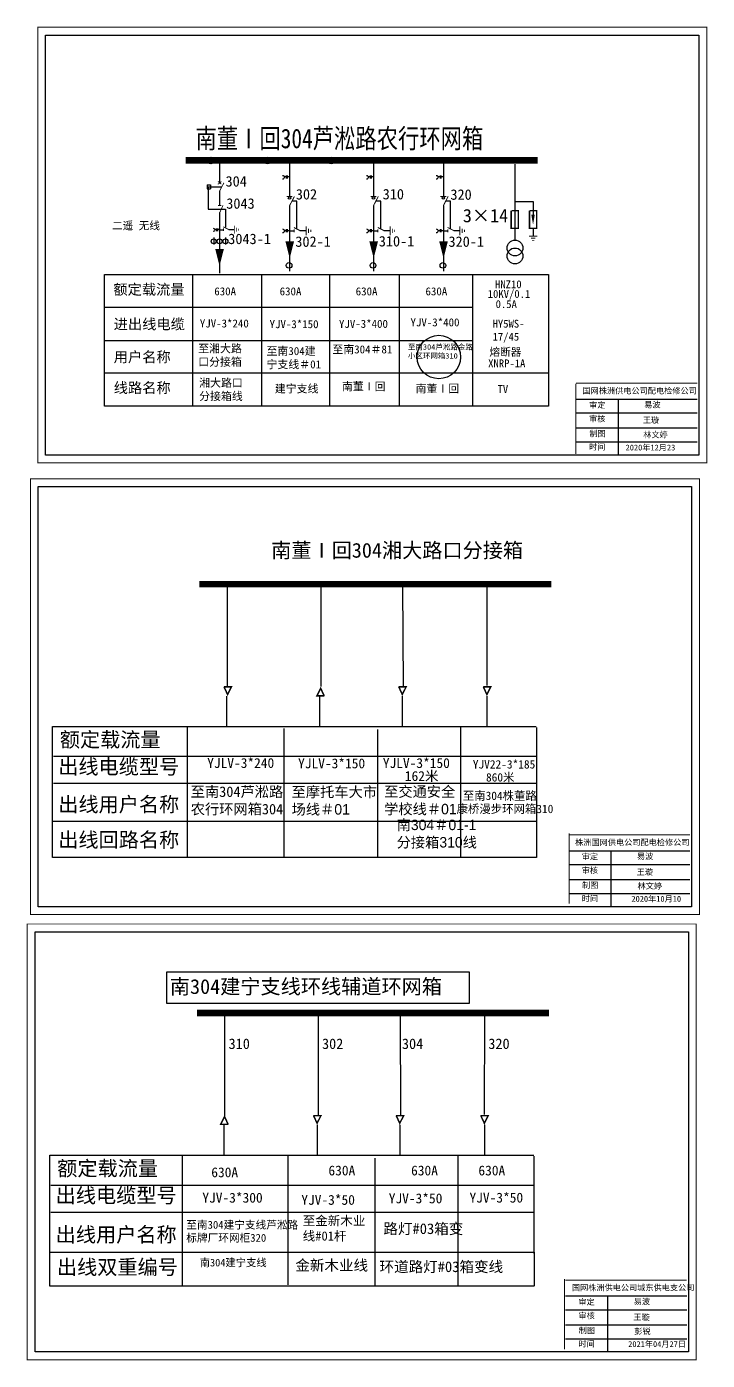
# Model space of a CAD drawing. Extents: x -51 to 587, y -242 to 10.
# Drawn here: x -51 to 76.6, y -239.7 to 10.3 of the extents above; entities that cross this region are included whole.
import ezdxf

# ---------------------------------------------------------------- set-up
doc = ezdxf.new("R2010")
doc.units = 0
doc.header["$LTSCALE"] = 0.774411
doc.linetypes.add('CENTER', pattern=[50.8, 31.75, -6.35, 6.35, -6.35])
doc.layers.get('0').update_dxf_attribs({"linetype": 'CONTINUOUS'})
doc.layers.add('1', color=7, linetype='CONTINUOUS')
doc.layers.add('MiniCADLayer', color=7, linetype='CONTINUOUS', lineweight=20)
doc.styles.add('宋体_txtstyle_0.00_0_0', font='')
doc.styles.add('宋体_txtstyle_1.50_0_0', font='', dxfattribs={"height": 1.5})
doc.styles.add('宋体_txtstyle_1.57_0_0', font='', dxfattribs={"height": 1.5664})
doc.styles.add('宋体_txtstyle_1.85_0_0', font='', dxfattribs={"height": 1.847939})
doc.styles.add('宋体_txtstyle_1.96_0_0', font='', dxfattribs={"height": 1.958})
doc.styles.add('宋体_txtstyle_2.00_0_0', font='', dxfattribs={"height": 2})
doc.styles.add('宋体_txtstyle_2.50_0_0', font='', dxfattribs={"height": 2.5})
doc.styles.add('宋体_txtstyle_2.77_0_0', font='', dxfattribs={"height": 2.771909})
doc.styles.add('宋体_txtstyle_3.67_0_0', font='', dxfattribs={"height": 3.665376})
doc.styles.add('宋体_txtstyle_4.55_0_0', font='', dxfattribs={"height": 4.552293})
doc.styles.add('宋体_txtstyle_4.75_0_0', font='', dxfattribs={"height": 4.748385})
doc.styles.add('宋体_txtstyle_4.77_0_0', font='', dxfattribs={"height": 4.766944})
doc.styles.add('宋体_txtstyle_4.83_0_0', font='', dxfattribs={"height": 4.828988})
doc.styles.add('宋体_txtstyle_6.89_0_0', font='', dxfattribs={"height": 6.89468})
doc.styles.add('宋体_txtstyle_7.31_0_0', font='', dxfattribs={"height": 7.306016})
doc.styles.get('宋体_txtstyle_0.00_0_0').set_extended_font_data('宋体')
doc.styles.get('宋体_txtstyle_1.50_0_0').set_extended_font_data('宋体')
doc.styles.get('宋体_txtstyle_1.57_0_0').set_extended_font_data('宋体')
doc.styles.get('宋体_txtstyle_1.85_0_0').set_extended_font_data('宋体')
doc.styles.get('宋体_txtstyle_1.96_0_0').set_extended_font_data('宋体')
doc.styles.get('宋体_txtstyle_2.00_0_0').set_extended_font_data('宋体')
doc.styles.get('宋体_txtstyle_2.50_0_0').set_extended_font_data('宋体')
doc.styles.get('宋体_txtstyle_2.77_0_0').set_extended_font_data('宋体')
doc.styles.get('宋体_txtstyle_3.67_0_0').set_extended_font_data('宋体')
doc.styles.get('宋体_txtstyle_4.55_0_0').set_extended_font_data('宋体')
doc.styles.get('宋体_txtstyle_4.75_0_0').set_extended_font_data('宋体')
doc.styles.get('宋体_txtstyle_4.77_0_0').set_extended_font_data('宋体')
doc.styles.get('宋体_txtstyle_4.83_0_0').set_extended_font_data('宋体')
doc.styles.get('宋体_txtstyle_6.89_0_0').set_extended_font_data('宋体')
doc.styles.get('宋体_txtstyle_7.31_0_0').set_extended_font_data('宋体')

# ---------------------------------------------------------------- blocks, each defined once
blk = doc.blocks.new('JD')
for points in [[(-2, 0.2), (-2, -0.2), (2, 0.2), (2, -0.2)], [(1, -1.2), (1, -0.8), (-1, -1.2), (-1, -0.8)], [(-0.5, -1.8), (-0.5, -2.2), (0.5, -1.8), (0.5, -2.2)]]:
    blk.add_trace(points)

msp = doc.modelspace()

# ---------------------------------------------------------------- linework, layer by layer
at = {"linetype": 'Continuous'}
for p, q in [((-19.93, -36.16), (-19.93, -60.85)), ((-6.96, -36.16), (-6.96, -60.85)), ((5.78, -36.16), (5.78, -60.85)), ((18.82, -36.16), (18.82, -60.85)), ((32.6, -36.2), (32.6, -60.72)), ((-36.4, -42.3), (32.6, -42.3)), ((-36.4, -48.56), (32.6, -48.56)), ((-36.4, -54.59), (46.79, -54.59)), ((44.16, -219.47), (44.16, -225.8))]:
    msp.add_line(p, q, dxfattribs=at)
at = {"color": 0, "linetype": 'Continuous'}
for p, q in [((51.99, -59.52, 0.01), (74.74, -59.52, 0.01)), ((59.89, -59.52, 0.01), (59.89, -69.85, 0.01)), ((51.99, -62.11, 0.01), (74.74, -62.11, 0.01)), ((51.99, -64.93, 0.01), (74.74, -64.93, 0.01)), ((51.99, -67.53, 0.01), (74.74, -67.53, 0.01)), ((50.62, -144.18, 0.01), (73.37, -144.18, 0.01)), ((58.51, -144.18, 0.01), (58.51, -154.51, 0.01)), ((50.62, -146.77, 0.01), (73.37, -146.77, 0.01)), ((50.62, -149.6, 0.01), (73.37, -149.6, 0.01)), ((50.62, -152.19, 0.01), (73.37, -152.19, 0.01)), ((50.01, -227.65, 0.01), (72.76, -227.65, 0.01)), ((57.9, -227.65, 0.01), (57.9, -237.99, 0.01)), ((50.01, -230.24, 0.01), (72.76, -230.24, 0.01)), ((50.01, -233.07, 0.01), (72.76, -233.07, 0.01)), ((50.01, -235.66, 0.01), (72.76, -235.66, 0.01))]:
    msp.add_line(p, q, dxfattribs=at)
for p, q in [((-13.43, -94.37), (-13.44, -113.51)), ((4.14, -94.48), (4.14, -113.42)), ((19.48, -94.48), (19.56, -113.32)), ((35.29, -94.48), (35.25, -113.23)), ((-46.2, -145.43), (-46.2, -120.88)), ((-46.2, -120.88), (44.55, -120.88)), ((-20.95, -120.88), (-20.95, -145.41)), ((-2.8, -121.3), (-2.8, -145.41)), ((14.74, -121.46), (14.74, -145.44)), ((30.33, -121.09), (30.33, -145.44)), ((44.59, -121.09), (44.59, -145.43)), ((-46.02, -126.47), (44.55, -126.47)), ((-46.02, -131.55), (44.55, -131.55)), ((44.55, -138.7), (-46.2, -138.7)), ((44.59, -145.43), (-46.2, -145.43)), ((-13.91, -174.75), (-13.91, -193.89)), ((3.66, -174.87), (3.66, -193.8)), ((19, -174.87), (19.08, -193.71)), ((34.82, -174.87), (34.78, -193.61)), ((-46.67, -201.26), (44.07, -201.26)), ((-46.67, -219.48), (-46.67, -201.26)), ((-21.87, -201.26), (-21.87, -225.8)), ((-2.03, -201.43), (-2.03, -225.55)), ((14.27, -201.84), (14.27, -225.79)), ((29.85, -201.47), (29.85, -225.81)), ((44.11, -201.47), (44.11, -219.69)), ((-46.5, -206.85), (44.07, -206.85)), ((-46.5, -211.93), (44.07, -211.93)), ((-46.67, -225.81), (-46.67, -219.47)), ((44.07, -219.48), (-46.67, -219.48)), ((44.07, -225.81), (-46.67, -225.81))]:
    msp.add_line(p, q)
at = {"linetype": 'CENTER'}
for p, q in [((-13.54, -115.24), (-13.54, -120.81)), ((3.91, -115.2), (3.91, -120.77)), ((19.42, -115.2), (19.42, -120.77)), ((35.28, -115.2), (35.28, -120.77)), ((-14.02, -195.62), (-14.02, -201.19)), ((3.44, -195.58), (3.44, -201.15)), ((18.94, -195.58), (18.94, -201.15)), ((34.81, -195.58), (34.81, -201.15))]:
    msp.add_line(p, q, dxfattribs=at)
at = {"color": 0, "linetype": 'Continuous', "const_width": 0.182, "elevation": 0.01}
for points in [[(-48.95, 10.21), (76.53, 10.21), (76.53, -71.49), (-48.95, -71.49)], [(-50.32, -74.45), (75.16, -74.45), (75.16, -156.16), (-50.32, -156.16)], [(-50.93, -157.92), (74.55, -157.92), (74.55, -239.63), (-50.93, -239.63)]]:
    msp.add_lwpolyline(points, close=True, dxfattribs=at)
at = {"color": 0, "linetype": 'Continuous', "elevation": 0.01}
for points in [[(-47.47, 8.73), (75.06, 8.73), (75.06, -70.02), (-47.47, -70.02)], [(-48.85, -75.93), (73.68, -75.93), (73.68, -154.68), (-48.85, -154.68)], [(-49.46, -159.4), (73.07, -159.4), (73.07, -238.15), (-49.46, -238.15)]]:
    msp.add_lwpolyline(points, close=True, dxfattribs=at)
at = {"linetype": 'Continuous'}
msp.add_lwpolyline([(-36.41, -36.13), (46.81, -36.13), (46.81, -60.82), (-36.41, -60.82)], close=True, dxfattribs=at)
at = {"color": 0, "linetype": 'Continuous', "const_width": 0.182, "elevation": 0.01}
for points in [[(51.99, -56.62), (51.98, -69.81)], [(50.71, -140.91), (50.7, -154.11)], [(49.85, -224.46), (49.84, -237.66)]]:
    msp.add_lwpolyline(points, dxfattribs=at)
at = {"color": 0, "linetype": 'Continuous', "const_width": 0.182}
for points in [[(51.99, -56.54), (74.74, -56.54)], [(50.62, -141.2), (73.37, -141.2)], [(50.01, -224.67), (72.76, -224.67)]]:
    msp.add_lwpolyline(points, dxfattribs=at)
at = {"const_width": 0.277}
for points in [[(-14.04, -113.47), (-12.63, -113.47), (-13.35, -114.9), (-14.02, -113.44)], [(4.8, -115.16), (3.39, -115.16), (4.11, -113.73), (4.78, -115.18)], [(18.73, -113.47), (20.14, -113.47), (19.42, -114.9), (18.75, -113.44)], [(34.59, -113.47), (36, -113.47), (35.28, -114.9), (34.61, -113.44)], [(-13.22, -195.46), (-14.63, -195.46), (-13.91, -194.03), (-13.24, -195.49)], [(2.75, -193.85), (4.16, -193.85), (3.44, -195.28), (2.77, -193.82)], [(18.26, -193.85), (19.67, -193.85), (18.94, -195.28), (18.27, -193.82)], [(34.12, -193.85), (35.53, -193.85), (34.81, -195.28), (34.13, -193.82)]]:
    msp.add_lwpolyline(points, dxfattribs=at)
at = {"color": 1, "linetype": 'Continuous'}
msp.add_lwpolyline([(-24.74, -166.86), (31.96, -166.86), (31.96, -172.81), (-24.74, -172.81)], close=True, dxfattribs=at)
msp.add_circle((26.27, -51.63), 4.07, dxfattribs=at)
at = {"layer": '1'}
for p, q in [((-14.85, -14.77), (-14.85, -19.01)), ((-1.72, -15.4), (-1.72, -21.53)), ((14.02, -15.4), (14.02, -21.53)), ((27.12, -15.4), (27.12, -21.53)), ((40.54, -15.5), (40.54, -29.79)), ((-17.16, -19.38), (-16.52, -19.38)), ((-17.16, -19.38), (-17.16, -20.1)), ((-14.53, -19.76), (-16.96, -19.76)), ((-16.96, -19.76), (-16.96, -23.89)), ((-16.52, -19.38), (-16.52, -20.1)), ((-17.16, -20.1), (-16.52, -20.1)), ((-14.85, -20.48), (-14.85, -23.17)), ((40.52, -22.47), (43.94, -22.47)), ((43.94, -22.47), (43.94, -24.98)), ((-16.96, -23.89), (-13.75, -23.89)), ((-14.85, -24.51), (-14.85, -32.43)), ((-13.75, -23.89), (-13.75, -27.3)), ((-1.72, -23.2), (-1.72, -30.64)), ((14.02, -23.2), (14.02, -30.64)), ((27.12, -23.2), (27.12, -30.64)), ((-15.93, -29.22), (-15.93, -30.54)), ((-14.85, -27.76), (-14.1, -27.76)), ((-13.73, -29.22), (-13.73, -30.54)), ((-13.13, -27.74), (-12.11, -27.74)), ((-1.72, -27.96), (-0.87, -27.96)), ((0.23, -27.93), (1.38, -27.93)), ((14.02, -27.96), (14.86, -27.96)), ((15.97, -27.93), (17.12, -27.93)), ((27.12, -27.96), (27.96, -27.96)), ((29.07, -27.93), (30.22, -27.93)), ((43.94, -27.6), (43.94, -28.9)), ((-1.72, -31.84), (-1.72, -35.52)), ((14.02, -31.84), (14.02, -35.52)), ((27.12, -31.84), (27.12, -35.52)), ((-14.85, -33.5), (-14.85, -35.91))]:
    msp.add_line(p, q, dxfattribs=at)
for points, const_width in [([(-21.18, -14.77), (44.81, -14.77)], 1.22), ([(-15.16, -18.71), (-14.52, -19.24)], 0.162), ([(-15.16, -19.25), (-14.5, -18.75)], 0.162), ([(-14.85, -20.52), (-14.04, -18.98)], 0.162), ([(-2.26, -21.56), (-1.18, -21.56)], 0.183), ([(-1.72, -23.25), (-0.8, -21.51)], 0.183), ([(13.48, -21.56), (14.56, -21.56)], 0.183), ([(14.02, -23.25), (14.93, -21.51)], 0.183), ([(26.58, -21.56), (27.66, -21.56)], 0.183), ([(27.12, -23.25), (28.03, -21.51)], 0.183), ([(-15.15, -23.21), (-14.54, -23.21)], 0.162), ([(-14.89, -24.71), (-14.2, -23.18)], 0.162), ([(39.85, -24.18), (39.85, -27.52), (41.19, -27.52), (41.19, -24.18), (39.9, -24.18)], 0.282), ([(43.28, -24.18), (43.28, -27.52), (44.61, -27.52), (44.61, -24.18), (43.32, -24.18)], 0.282), ([(-14.15, -27.22), (-13.06, -27.76)], 0.162), ([(-14.1, -27.51), (-14.1, -28.01)], 0.162), ([(-0.92, -27.35), (0.3, -27.96)], 0.183), ([(14.82, -27.35), (16.04, -27.96)], 0.183), ([(27.92, -27.35), (29.14, -27.96)], 0.183), ([(-0.87, -27.68), (-0.87, -28.24)], 0.183), ([(14.86, -27.68), (14.86, -28.24)], 0.183), ([(27.96, -27.68), (27.96, -28.24)], 0.183), ([(-15.25, -32.48), (-14.43, -32.48), (-14.85, -33.32), (-15.24, -32.47)], 0.162), ([(-18.62, -94.21), (47.37, -94.21)], 1.22), ([(-19.1, -174.6), (46.9, -174.6)], 1.22)]:
    msp.add_lwpolyline(points, dxfattribs=dict(at, const_width=const_width))
for points, format in [([(-3.05, -17.57, -0.877934), (-3.04, -18.31)], "xyb"), ([(12.69, -17.57, -0.877934), (12.7, -18.31)], "xyb"), ([(25.79, -17.57, -0.877934), (25.8, -18.31)], "xyb"), ([(43.94, -24.94, 0.658, 0, 0), (43.94, -26.81, 0, 0, 0)], "xyseb"), ([(-16.03, -27.48, -0.877934), (-16.02, -28.13)], "xyb"), ([(-3.05, -27.63, -0.877934), (-3.04, -28.38)], "xyb"), ([(-1.69, -29.92, 1.63, 0, 0), (-1.69, -33.15, 0, 0, 0)], "xyseb"), ([(12.69, -27.63, -0.877934), (12.7, -28.38)], "xyb"), ([(14.05, -29.92, 1.63, 0, 0), (14.05, -33.15, 0, 0, 0)], "xyseb"), ([(25.79, -27.63, -0.877934), (25.8, -28.38)], "xyb"), ([(27.15, -29.92, 1.63, 0, 0), (27.15, -33.15, 0, 0, 0)], "xyseb"), ([(-14.85, -31.36, 1.63, 0, 0), (-14.85, -34.59, 0, 0, 0)], "xyseb")]:
    msp.add_lwpolyline(points, format=format, dxfattribs=at)
for points in [[(-2.34, -17.88), (-2.72, -17.88)], [(-2.34, -17.63), (-2.34, -18.18)], [(-2.17, -17.63), (-2.17, -18.18)], [(-1.72, -17.88), (-2.17, -17.88)], [(13.4, -17.88), (13.01, -17.88)], [(13.4, -17.63), (13.4, -18.18)], [(13.57, -17.63), (13.57, -18.18)], [(14.02, -17.88), (13.57, -17.88)], [(26.5, -17.88), (26.11, -17.88)], [(26.5, -17.63), (26.5, -18.18)], [(26.67, -17.63), (26.67, -18.18)], [(27.12, -17.88), (26.67, -17.88)], [(-0.36, -27.69), (-0.36, -22.4), (-1.27, -22.4)], [(15.38, -27.69), (15.38, -22.4), (14.46, -22.4)], [(28.48, -27.69), (28.48, -22.4), (27.56, -22.4)], [(-15.4, -27.75), (-15.74, -27.75)], [(-15.4, -27.53), (-15.4, -28.02)], [(-15.25, -27.53), (-15.25, -28.02)], [(-14.86, -27.75), (-15.25, -27.75)], [(-2.34, -27.95), (-2.72, -27.95)], [(-2.34, -27.69), (-2.34, -28.25)], [(-2.17, -27.69), (-2.17, -28.25)], [(-1.72, -27.95), (-2.17, -27.95)], [(13.4, -27.95), (13.01, -27.95)], [(13.4, -27.69), (13.4, -28.25)], [(13.57, -27.69), (13.57, -28.25)], [(14.02, -27.95), (13.57, -27.95)], [(26.5, -27.95), (26.11, -27.95)], [(26.5, -27.69), (26.5, -28.25)], [(26.67, -27.69), (26.67, -28.25)], [(27.12, -27.95), (26.67, -27.95)]]:
    msp.add_lwpolyline(points, dxfattribs=at)
for centre, radius in [((-16.51, -14.78), 0.608), ((-5.85, -14.78), 0.608), ((6.08, -14.78), 0.608), ((-1.72, -21.81), 0.235), ((14.02, -21.81), 0.235), ((27.12, -21.81), 0.235), ((-15.95, -29.94), 0.469), ((-14.84, -29.94), 0.469), ((-13.75, -29.94), 0.469), ((40.56, -31.2), 1.48), ((40.56, -32.68), 1.48), ((-1.81, -34.45), 0.529), ((13.93, -34.45), 0.529), ((27.03, -34.45), 0.529)]:
    msp.add_circle(centre, radius, dxfattribs=at)

# ---------------------------------------------------------------- block references
at = {"layer": '1', "rotation": 90}
for p, xscale, yscale, zscale in [((-12.09, -27.77), 0.3789434761429709, 0.3789434761429709, 0.3789434763501766), ((1.4, -27.97), 0.4276271867776744, 0.4276271867776744, 0.427627186853498), ((17.13, -27.97), 0.4276271867776744, 0.4276271867776744, 0.427627186853498), ((30.23, -27.97), 0.4276271867776744, 0.4276271867776744, 0.427627186853498)]:
    msp.add_blockref('JD', p, dxfattribs=dict(at, xscale=xscale, yscale=yscale, zscale=zscale))
at = {"layer": '1', "xscale": 0.3947327883782705, "yscale": 0.3947327876488611, "zscale": 0.3947327878647673}
msp.add_blockref('JD', (43.97, -28.96), dxfattribs=at)

# ---------------------------------------------------------------- texts
at = {"linetype": 'Continuous'}
for s, height, style, p in [('304', 1.958, '宋体_txtstyle_1.96_0_0', (-13.73, -19.67)), ('3043', 1.958, '宋体_txtstyle_1.96_0_0', (-13.59, -23.83)), ('302', 1.958, '宋体_txtstyle_1.96_0_0', (-0.55, -22.1)), ('310', 1.958, '宋体_txtstyle_1.96_0_0', (15.74, -22.08)), ('320', 1.958, '宋体_txtstyle_1.96_0_0', (28.44, -22.15)), ('3043-1', 1.958, '宋体_txtstyle_1.96_0_0', (-13.22, -30.46)), ('302-1', 1.958, '宋体_txtstyle_1.96_0_0', (-0.64, -30.97)), ('310-1', 1.958, '宋体_txtstyle_1.96_0_0', (15.01, -30.9)), ('320-1', 1.958, '宋体_txtstyle_1.96_0_0', (28.08, -30.97)), ('额定载流量', 1.958, '宋体_txtstyle_1.96_0_0', (-34.76, -39.94)), ('630A', 1.5, '宋体_txtstyle_1.50_0_0', (-15.84, -40.07)), ('630A', 1.5, '宋体_txtstyle_1.50_0_0', (-3.58, -40.07)), ('630A', 1.5, '宋体_txtstyle_1.50_0_0', (10.68, -40.07)), ('630A', 1.5, '宋体_txtstyle_1.50_0_0', (23.77, -40.07)), ('进出线电缆', 1.958, '宋体_txtstyle_1.96_0_0', (-34.7, -46.44)), ('用户名称', 1.958, '宋体_txtstyle_1.96_0_0', (-34.7, -52.59)), ('线路名称', 1.958, '宋体_txtstyle_1.96_0_0', (-34.7, -58.38)), ('310', 1.958, '宋体_txtstyle_1.96_0_0', (-13.16, -181.35)), ('302', 1.958, '宋体_txtstyle_1.96_0_0', (4.36, -181.35)), ('304', 1.958, '宋体_txtstyle_1.96_0_0', (19.35, -181.35)), ('320', 1.958, '宋体_txtstyle_1.96_0_0', (35.55, -181.35))]:
    msp.add_text(s, height=height, dxfattribs=dict(at, style=style)).set_placement(p)
for s, height, style, p in [('南董Ⅰ回304湘大路口分接箱', 2.7719, '宋体_txtstyle_2.77_0_0', (-5.17, -89.25)), ('额定载流量', 2.772, '宋体_txtstyle_2.77_0_0', (-44.81, -124.74)), ('出线电缆型号', 2.772, '宋体_txtstyle_2.77_0_0', (-45.1, -129.81)), ('YJLV-3*240', 1.848, '宋体_txtstyle_1.85_0_0', (-17.17, -128.66)), ('YJLV-3*150', 1.848, '宋体_txtstyle_1.85_0_0', (-0.12, -128.73)), ('YJLV-3*150', 1.848, '宋体_txtstyle_1.85_0_0', (15.77, -128.67)), ('YJV22-3*185', 1.5664, '宋体_txtstyle_1.57_0_0', (32.64, -128.77)), ('162米', 1.848, '宋体_txtstyle_1.85_0_0', (19.9, -131.1)), ('860米', 1.566, '宋体_txtstyle_1.57_0_0', (35.12, -131.21)), ('出线用户名称', 2.772, '宋体_txtstyle_2.77_0_0', (-45.1, -136.88)), ('出线回路名称', 2.772, '宋体_txtstyle_2.77_0_0', (-45.1, -143.53)), ('南304建宁支线环线辅道环网箱 ', 2.7719, '宋体_txtstyle_2.77_0_0', (-24.17, -171.03)), ('额定载流量', 2.772, '宋体_txtstyle_2.77_0_0', (-45.29, -205.12)), ('630A', 1.848, '宋体_txtstyle_1.85_0_0', (-16.4, -205.39)), ('630A', 1.848, '宋体_txtstyle_1.85_0_0', (5.57, -205.05)), ('630A', 1.848, '宋体_txtstyle_1.85_0_0', (21.07, -205.05)), ('630A', 1.848, '宋体_txtstyle_1.85_0_0', (33.69, -205.05)), ('出线电缆型号', 2.772, '宋体_txtstyle_2.77_0_0', (-45.58, -210.19)), ('YJV-3*300', 1.848, '宋体_txtstyle_1.85_0_0', (-18.08, -210.16)), ('YJV-3*50', 1.848, '宋体_txtstyle_1.85_0_0', (0.48, -210.56)), ('YJV-3*50', 1.848, '宋体_txtstyle_1.85_0_0', (16.88, -210.28)), ('YJV-3*50', 1.848, '宋体_txtstyle_1.85_0_0', (32.02, -210.14)), ('出线用户名称', 2.772, '宋体_txtstyle_2.77_0_0', (-45.58, -217.53)), ('路灯#03箱变', 2, '宋体_txtstyle_2.00_0_0', (15.87, -216.04)), ('出线双重编号', 2.772, '宋体_txtstyle_2.77_0_0', (-45.35, -223.63)), ('金新木业线', 2, '宋体_txtstyle_2.00_0_0', (-0.64, -222.9)), ('环道路灯#03箱变线', 2, '宋体_txtstyle_2.00_0_0', (15.15, -223.17))]:
    msp.add_text(s, height=height, dxfattribs=dict(style=style)).set_placement(p)
at = {"linetype": 'Continuous', "attachment_point": 1}
for s, insert, char_height, width, style in [('{\\fSimSun|b0|i0|c134|p2;二遥 无线}', (-35.02, -26.26), 1.4658, 11.5784, '宋体_txtstyle_0.00_0_0'), ('{\\fSimSun|b0|i0|c134|p2;HNZ10}', (36.81, -37.26), 1.4658, 13.2896, '宋体_txtstyle_0.00_0_0'), ('{\\fSimSun|b0|i0|c134|p2;10KV/0.1}', (35.44, -39.07), 1.4658, 13.2896, '宋体_txtstyle_0.00_0_0'), ('{\\fSimSun|b0|i0|c134|p2;0.5A}', (36.92, -40.98), 1.4658, 13.2896, '宋体_txtstyle_0.00_0_0'), ('{\\fSimSun|b0|i0|c134|p2;YJV-3*240}', (-18.55, -44.59), 1.5, 7.8507, '宋体_txtstyle_0.00_0_0'), ('YJV-3*150', (-5.47, -44.72), 1.5, 7.8507, '宋体_txtstyle_0.00_0_0'), ('YJV-3*400', (7.54, -44.66), 1.5, 7.8507, '宋体_txtstyle_0.00_0_0'), ('YJV-3*400', (20.96, -44.38), 1.5, 7.8507, '宋体_txtstyle_0.00_0_0'), ('{\\fSimSun|b0|i0|c134|p2;HY5WS-\\P17/45}', (36.35, -44.65), 1.4658, 13.2896, '宋体_txtstyle_0.00_0_0'), ('{\\fSimSun|b0|i0|c134|p2;至湘大路口分接箱}', (-18.86, -49.29), 1.5, 9.9686, '宋体_txtstyle_6.89_0_0'), ('{\\fSimSun|b0|i0|c134|p2;至南304建宁支线＃01}', (-6.04, -49.76), 1.5, 10.8179, '宋体_txtstyle_4.83_0_0'), ('{\\fSimSun|b0|i0|c134|p2;至南304＃81}', (6.31, -49.45), 1.5, 10.8179, '宋体_txtstyle_0.00_0_0'), ('至南304芦淞路金路小区环网箱310', (20.48, -49.25), 1, 12.9847, '宋体_txtstyle_0.00_0_0'), ('{\\fSimSun|b0|i0|c134|p2;熔断器}', (35.76, -49.95), 1.4658, 13.2896, '宋体_txtstyle_0.00_0_0'), ('{\\fSimSun|b0|i0|c134|p2;XNRP-1A}', (35.52, -52.08), 1.4658, 13.2896, '宋体_txtstyle_0.00_0_0'), ('{\\fSimSun|b0|i0|c134|p2;湘大路口分接箱线}', (-18.68, -55.72), 1.5, 8.8711, '宋体_txtstyle_7.31_0_0'), ('{\\f\uffbfﾬￌﾣﾤ_GB2312|b0|i0|c134|p49;建宁支线}', (-4.49, -56.8), 1.5, 8.9103, '宋体_txtstyle_4.77_0_0'), ('{\\fSimSun|b0|i0|c134|p2;南董Ⅰ回}', (8.1, -56.4), 1.5, 8.8594, '宋体_txtstyle_4.55_0_0'), ('{\\fSimSun|b0|i0|c134|p2;南董Ⅰ回}', (21.91, -56.8), 1.5, 9.4425, '宋体_txtstyle_4.75_0_0'), ('{\\fSimSun|b0|i0|c134|p2;TV}', (37.28, -56.9), 1.4658, 13.2896, '宋体_txtstyle_0.00_0_0'), ('至南304芦淞路农行环网箱304', (-20.26, -132.14), 1.958, 18.2998, '宋体_txtstyle_0.00_0_0'), ('{\\f\uffbfﾬￌﾣﾤ_GB2312|b0|i0|c134|p49;至摩托车大市场线＃01}', (-1.34, -132.18), 1.958, 16.1786, '宋体_txtstyle_0.00_0_0'), ('{\\f\uffbfﾬￌﾣﾤ_GB2312|b0|i0|c134|p49;至交通安全学校线＃01}', (16.01, -132.13), 1.958, 15.2823, '宋体_txtstyle_0.00_0_0'), ('{\\f\uffbfﾬￌﾣﾤ_GB2312|b0|i0|c134|p49;南304＃01-1分接箱310线}', (18.36, -138.36), 1.958, 15.2823, '宋体_txtstyle_0.00_0_0'), ('{\\H1.176x;至金新木业\\P线#01杆}', (0.74, -212.67), 1.4658, 18.721, '宋体_txtstyle_0.00_0_0'), ('至南304建宁支线芦淞路标牌厂环网柜320', (-21.09, -213.58), 1.4658, 21.0825, '宋体_txtstyle_0.00_0_0'), ('南304建宁支线', (-18.57, -220.69), 1.417, 20.168, '宋体_txtstyle_0.00_0_0')]:
    msp.add_mtext(s, dxfattribs=dict(at, insert=insert, char_height=char_height, width=width, style=style))
at = {"color": 7, "linetype": 'Continuous', "true_color": 0xffffff, "attachment_point": 1, "style": '宋体_txtstyle_0.00_0_0'}
for s, insert, char_height, width in [('国网株洲供电公司配电检修公司', (53.2, -57.41), 1.0944, 29.9201), ('易波', (64.8, -60.02, 0.01), 1.094, 8.5588), ('王璇', (64.52, -62.9, 0.01), 1.094, 8.5588), ('2020年12月23', (61.3, -68.05, 0.01), 1.094, 16.0081), ('株洲国网供电公司配电检修公司', (51.83, -142.07), 1.0944, 29.9201), ('易波', (63.43, -144.68, 0.01), 1.094, 8.5588), ('王璇', (63.37, -147.62, 0.01), 1.094, 8.5588), ('2020年10月10', (62.39, -152.66, 0.01), 1.094, 16.0081), ('国网株洲供电公司城东供电支公司', (51.22, -225.54), 1.0944, 29.9201), ('易波', (62.82, -228.15, 0.01), 1.094, 8.5588), ('王璇', (62.76, -231.09, 0.01), 1.094, 8.5588), ('2021年04月27日', (61.78, -236.13, 0.01), 1.0944, 16.0081)]:
    msp.add_mtext(s, dxfattribs=dict(at, insert=insert, char_height=char_height, width=width))
at = {"color": 0, "linetype": 'Continuous', "width": 8.5588, "attachment_point": 1, "style": '宋体_txtstyle_0.00_0_0'}
for s, insert, char_height in [('\\f\uffbfﾬￌﾣﾤ_GB2312|b0|i0|c134|p49;审定', (54.44, -60.08, 0.01), 1.0944), ('\\f\uffbfﾬￌﾣﾤ_GB2312|b0|i0|c134|p49;审核', (54.44, -62.66, 0.01), 1.0944), ('\\f\uffbfﾬￌﾣﾤ_GB2312|b0|i0|c134|p49;制图', (54.49, -65.44, 0.01), 1.0944), ('林文婷', (64.61, -65.65, 0.01), 1.094), ('\\f\uffbfﾬￌﾣﾤ_GB2312|b0|i0|c134|p49;时间', (54.44, -67.95, 0.01), 1.0944), ('\\f\uffbfﾬￌﾣﾤ_GB2312|b0|i0|c134|p49;审定', (53.06, -144.74, 0.01), 1.0944), ('\\f\uffbfﾬￌﾣﾤ_GB2312|b0|i0|c134|p49;审核', (53.06, -147.32, 0.01), 1.0944), ('\\f\uffbfﾬￌﾣﾤ_GB2312|b0|i0|c134|p49;制图', (53.12, -150.1, 0.01), 1.0944), ('\\f\uffbfﾬￌﾣﾤ_GB2312|b0|i0|c134|p49;时间', (53.06, -152.61, 0.01), 1.0944), ('林文婷', (63.54, -150.25, 0.01), 1.094), ('\\f\uffbfﾬￌﾣﾤ_GB2312|b0|i0|c134|p49;审定', (52.45, -228.22, 0.01), 1.0944), ('\\f\uffbfﾬￌﾣﾤ_GB2312|b0|i0|c134|p49;审核', (52.45, -230.79, 0.01), 1.0944), ('\\f\uffbfﾬￌﾣﾤ_GB2312|b0|i0|c134|p49;制图', (52.51, -233.57, 0.01), 1.0944), ('彭锐', (62.93, -233.72, 0.01), 1.094), ('\\f\uffbfﾬￌﾣﾤ_GB2312|b0|i0|c134|p49;时间', (52.45, -236.08, 0.01), 1.0944)]:
    msp.add_mtext(s, dxfattribs=dict(at, insert=insert, char_height=char_height))
at = {"layer": '1', "style": '宋体_txtstyle_3.67_0_0', "width": 0.8}
msp.add_text('南董Ⅰ回304芦淞路农行环网箱', height=3.6654, dxfattribs=at).set_placement((-19.37, -12.49))
at = {"layer": '1', "style": '宋体_txtstyle_2.50_0_0'}
msp.add_text('3×14', height=2.5, dxfattribs=at).set_placement((30.77, -26.37))
at = {"layer": 'MiniCADLayer', "color": 7, "ltscale": 1.125228, "char_height": 1.566, "attachment_point": 1, "style": '宋体_txtstyle_0.00_0_0'}
for s, insert in [('至南304株董路', (30.77, -133.1)), ('康桥漫步环网箱310', (29.6, -135.56))]:
    msp.add_mtext(s, dxfattribs=dict(at, insert=insert))

doc.saveas('drawing.dxf')
